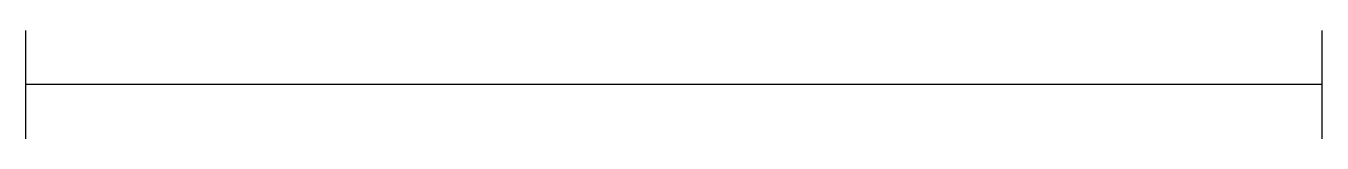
# Model space of a CAD drawing. Header units: millimetres. Extents: x -600 to 600, y -50 to 50.
import ezdxf

# ---------------------------------------------------------------- set-up
doc = ezdxf.new("R2010")
doc.units = ezdxf.units.MM

# ---------------------------------------------------------------- blocks, each defined once
blk = doc.blocks.new('车道线布灯')
for p, q in [((-600, -50), (-600, 50)), ((600, -50), (600, 50)), ((600, 0), (-600, 0))]:
    blk.add_line(p, q)

msp = doc.modelspace()

# ---------------------------------------------------------------- block references
msp.add_blockref('车道线布灯', (0, 0))

doc.saveas('drawing.dxf')
